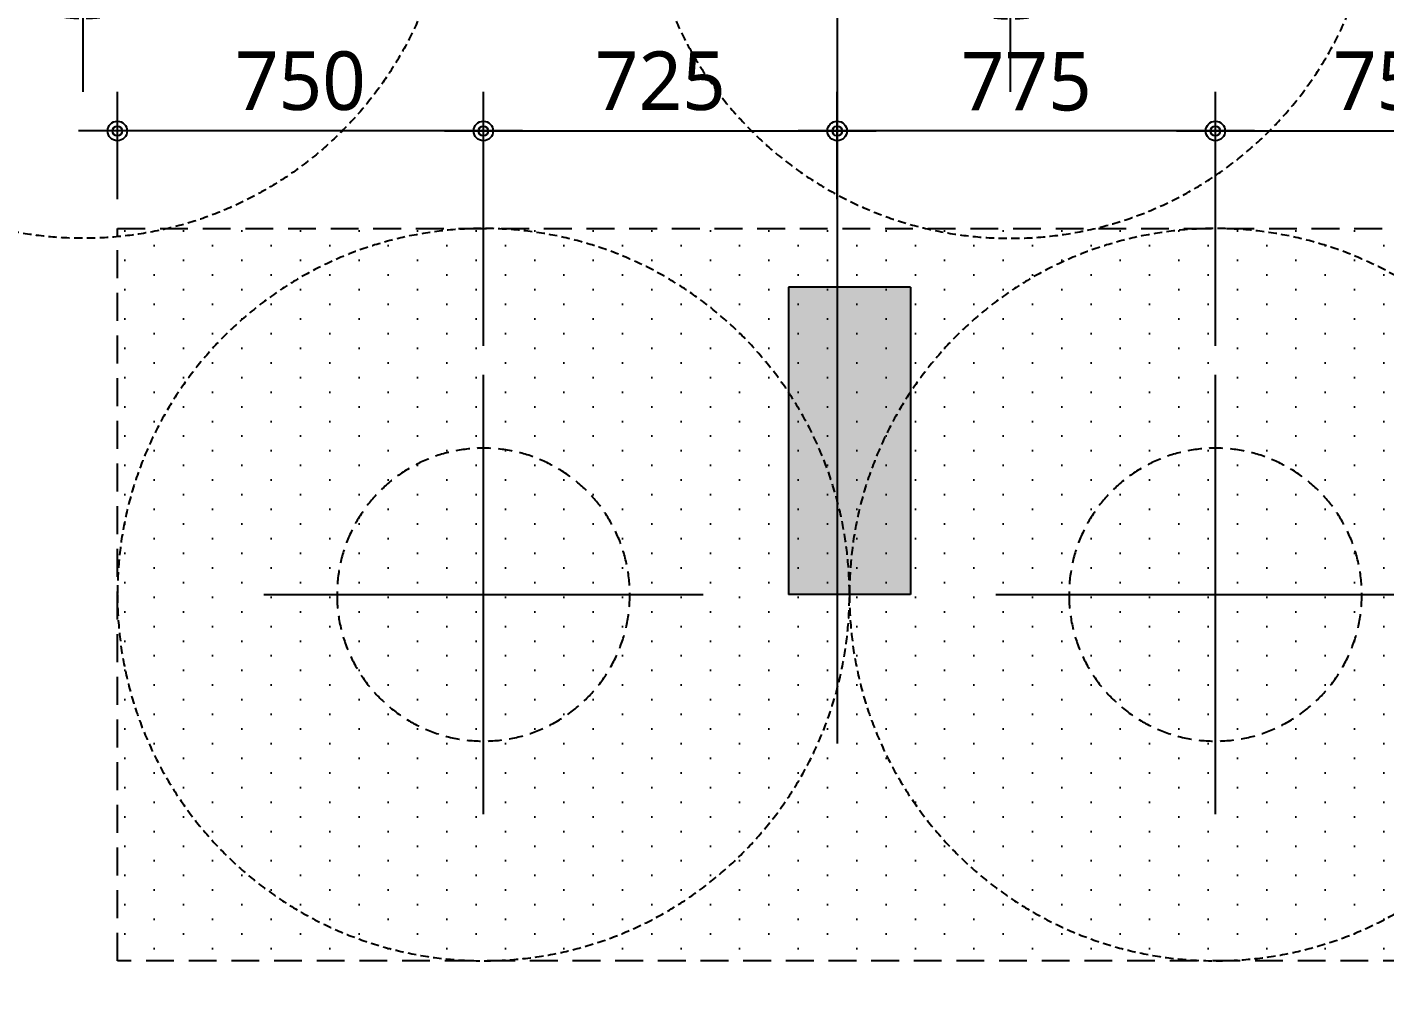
# Model space of a CAD drawing. Header units: millimetres. Extents: x 317501 to 814054, y -400799 to -14117.
# Drawn here: x 734254 to 737036, y -47772 to -45810 of the extents above; entities that cross this region are included whole.
import ezdxf
from ezdxf.xclip import XClip

# ---------------------------------------------------------------- set-up
doc = ezdxf.new("R2010")
doc.units = ezdxf.units.MM
doc.header["$LTSCALE"] = 38
doc.header["$XCLIPFRAME"] = 0
doc.linetypes.add('XS-기초$0$CEN', pattern=[62, 60, -1, 0, -1])
doc.linetypes.add('XS-기초$0$HID', pattern=[2.3, 1.5, -0.8])
doc.layers.get('Defpoints').update_dxf_attribs({"color": 145})
for name, color, linetype in [('DIM', 7, 'Continuous'), ('DOT', 3, 'Continuous'), ('XS-기초$0$252', 252, 'Continuous'), ('XS-기초$0$CEN', 1, 'XS-기초$0$CEN'), ('XS-기초$0$PILE', 3, 'XS-기초$0$HID'), ('XS-기초$0$WALL', 11, 'Continuous'), ('XS-기초$0$보강구간', 6, 'XS-기초$0$HID')]:
    doc.layers.add(name, color=color, linetype=linetype)
doc.layers.add('XS-기초$0$DEFPOINT', color=144, linetype='Continuous', plot=False)
doc.styles.add('맑은고딕', font='malgun.ttf')
doc.dimstyles.new('DIM_40', dxfattribs={"dimscale": 40, "dimtxt": 3, "dimasz": 1, "dimexe": 2, "dimexo": 1.5, "dimgap": 1, "dimtad": 1, "dimdec": 0, "dimzin": 0, "dimdsep": 46, "dimtxsty": '맑은고딕', "dimblk1": 'DIMDOT', "dimblk2": 'DIMDOT', "dimsah": 1, "dimcen": 0.09, "dimdle": 2, "dimclrd": 7, "dimclre": 7, "dimclrt": 6, "dimadec": 0, "dimazin": 0, "dimtfac": 1, "dimtdec": 0, "dimtix": 1, "dimtmove": 2, "dimatfit": 3, "dimldrblk": 'DIMDOT', "dimfxl": 0, "dimtolj": 1, "dimtzin": 0, "dimarcsym": 0})

# ---------------------------------------------------------------- blocks, each defined once
blk = doc.blocks.new('XS-기초$0$PILE-600')
at = {"layer": 'XS-기초$0$DEFPOINT', "color": 173, "linetype": 'XS-기초$0$HID', "ltscale": 0.3}
blk.add_circle((0, 0), 750, dxfattribs=at)
at = {"layer": 'XS-기초$0$PILE', "linetype": 'Continuous'}
for p, q in [((0, -450), (0, 450)), ((-450, 0), (450, 0))]:
    blk.add_line(p, q, dxfattribs=at)
at = {"layer": 'XS-기초$0$PILE', "ltscale": 0.5}
blk.add_circle((0, 0), 300, dxfattribs=at)
blk = doc.blocks.new('XS-기초$0$A$C762E058C')
at = {"layer": 'XS-기초$0$252'}
h = blk.add_hatch(color=256, dxfattribs=at)
h.dxf.hatch_style = 1
h.paths.add_polyline_path([(68150, -15900), (68150, -15100), (67650, -15100), (67650, -15900)])
h.paths.add_polyline_path([(60300, -15900), (60300, -15100), (59800, -15100), (59800, -15900)])
h.paths.add_polyline_path([(57590, -15900), (57340, -15900), (57340, -13415), (58140, -13415), (58140, -14615), (57590, -14615)])
h.paths.add_polyline_path([(58140, -12170), (58140, -10970), (57590, -10970), (57590, -8335), (58140, -8335), (58140, -6475), (57340, -6475), (57340, -12170)])
h.paths.add_polyline_path([(64580, -14615), (63780, -14615), (63780, -13415), (64580, -13415)])
h.paths.add_polyline_path([(68050, -13615), (67800, -13615), (67800, -12080), (68050, -12080)])
h.paths.add_polyline_path([(64580, -12170), (63780, -12170), (63780, -10970), (64580, -10970)])
h.paths.add_polyline_path([(70980, -12170), (70480, -12170), (70480, -10970), (71280, -10970), (71280, -15900), (70980, -15900), (70980, -14615), (70480, -14615), (70480, -13415), (70980, -13415)])
h.paths.add_polyline_path([(60310, -13615), (60560, -13615), (60560, -12080), (60310, -12080)])
h.paths.add_polyline_path([(50800, -12170), (50800, -10970), (50000, -10970), (50000, -12170)])
h.paths.add_polyline_path([(50800, -14615), (50800, -13415), (50000, -13415), (50000, -14615)])
h.paths.add_polyline_path([(46830, -13615), (47080, -13615), (47080, -12080), (46830, -12080)])
h.paths.add_polyline_path([(52175, -6475), (52175, -8335), (49225, -8335), (49225, -6475), (49925, -6475), (49925, -7635), (50700, -7635), (51475, -7635), (51475, -6475)])
h.paths.add_polyline_path([(63405, -6475), (63405, -7635), (64180, -7635), (64955, -7635), (64955, -6475), (65655, -6475), (65655, -8335), (62705, -8335), (62705, -6475)])
h.paths.add_polyline_path([(54570, -13615), (54320, -13615), (54320, -12080), (54570, -12080)])
h.paths.add_polyline_path([(62555, -4685), (62055, -4685), (62055, -2075), (61155, -2075), (61155, -2375), (61755, -2375), (61755, -4675), (56855, -4675), (56855, -2375), (57455, -2375), (57455, -2075), (56555, -2075), (56555, -4675), (54205, -4675), (54205, -4975), (61755, -4975), (61755, -5185), (62555, -5185)])
h.paths.add_polyline_path([(59965, -2075), (59965, -2375), (58645, -2375), (58645, -2075)], flags=17)
h.paths.add_polyline_path([(67650, -5185), (68450, -5185), (68450, -4685), (67650, -4685)])
h.paths.add_polyline_path([(80600, -5275), (80600, -4475), (80100, -4475), (80100, -5275)])
h.paths.add_polyline_path([(48285, -215), (48285, -340), (48285, -465), (51055, -465), (51055, -1885), (52105, -1885), (52105, -2375), (52405, -2375), (52405, -1585), (51355, -1585), (51355, -340), (51355, 905), (52405, 905), (52405, 1695), (52105, 1695), (52105, 1205), (51055, 1205), (51055, -215)])
h.paths.add_polyline_path([(48285, 7825), (48285, 7700), (48285, 7575), (51055, 7575), (51055, 6155), (52105, 6155), (52105, 5665), (52405, 5665), (52405, 6455), (51355, 6455), (51355, 7700), (51355, 8945), (52405, 8945), (52405, 9735), (52105, 9735), (52105, 9245), (51055, 9245), (51055, 7825)])
h.paths.add_polyline_path([(51405, 14290), (51405, 14540), (50775, 14540), (50775, 14290)])
h.paths.add_polyline_path([(52105, 13685), (52105, 14485), (52405, 14485), (52405, 13685)])
h.paths.add_polyline_path([(44765, 14270), (45065, 14270), (45065, 14670), (44765, 14670)])
h.paths.add_polyline_path([(45765, 14290), (45765, 14540), (47000, 14540), (47000, 14290)])
h.paths.add_polyline_path([(44765, 21250), (45065, 21250), (45065, 20850), (44765, 20850)])
h.paths.add_polyline_path([(45765, 21230), (45765, 20980), (47000, 20980), (47000, 21230)])
h.paths.add_polyline_path([(51405, 21230), (51405, 20980), (50775, 20980), (50775, 21230)])
h.paths.add_polyline_path([(52105, 21835), (52105, 21035), (52405, 21035), (52405, 21835)])
blk = doc.blocks.new('XS-기초')
at = {"layer": 'XS-기초$0$CEN'}
blk.add_line((170715, 212740), (168780, 212740), dxfattribs=at)
at = {"layer": 'XS-기초$0$WALL'}
for p, q in [((169715, 212840), (169085, 212840)), ((169085, 212590), (169085, 212840)), ((169715, 212590), (169715, 212840)), ((169715, 212590), (169085, 212590))]:
    blk.add_line(p, q, dxfattribs=at)
at = {"layer": 'XS-기초$0$보강구간'}
blk.add_lwpolyline([(169835, 214215), (169835, 211215), (168335, 211215), (168335, 214215)], close=True, dxfattribs=at)
at = {"layer": 'XS-기초$0$252'}
blk.add_blockref('XS-기초$0$A$C762E058C', (118310, 198300), dxfattribs=at)
at = {"layer": 'XS-기초$0$PILE'}
blk.add_blockref('XS-기초$0$PILE-600', (170565, 214285), dxfattribs=at)
at = {"layer": 'XS-기초$0$PILE', "xscale": -1, "rotation": 180}
for p in [(169085, 213465), (170565, 212385), (169085, 211965)]:
    blk.add_blockref('XS-기초$0$PILE-600', p, dxfattribs=at)
blk = doc.blocks.new('DIMDOT')
at = {"layer": 'DIM', "linetype": 'Continuous'}
blk.add_line((-2, 0), (2, 0), dxfattribs=at)
for radius in [0.5, 0.25]:
    blk.add_circle((0, 0), radius, dxfattribs=at)
blk = doc.blocks.new('*D274')
at = {"layer": 'Defpoints', "color": 0, "linetype": 'Continuous', "transparency": 16777216}
for p in [(737438.9, -46022.5), (737438.9, -46222.5), (736688.9, -46522.5)]:
    blk.add_point(p, dxfattribs=at)
at = {"layer": 'DIM', "color": 7, "linetype": 'Continuous', "lineweight": -2, "transparency": 16777216}
for p, q in [((736688.9, -46462.5), (736688.9, -45942.5)), ((737438.9, -46162.5), (737438.9, -45942.5)), ((736728.9, -46022.5), (737398.9, -46022.5))]:
    blk.add_line(p, q, dxfattribs=at)
at = {"layer": 'DIM', "color": 7, "linetype": 'Continuous', "lineweight": -2, "transparency": 16777216, "xscale": 40, "yscale": 40, "zscale": 40, "rotation": 180}
blk.add_blockref('DIMDOT', (736688.9, -46022.5), dxfattribs=at)
at = {"layer": 'DIM', "color": 7, "linetype": 'Continuous', "lineweight": -2, "transparency": 16777216, "xscale": 40, "yscale": 40, "zscale": 40}
blk.add_blockref('DIMDOT', (737438.9, -46022.5), dxfattribs=at)
at = {"layer": 'DIM', "color": 6, "linetype": 'Continuous', "transparency": 16777216, "insert": (737063.9, -45920.5), "char_height": 120, "attachment_point": 5, "style": '맑은고딕'}
blk.add_mtext('\\A1;750', dxfattribs=at)
blk = doc.blocks.new('*D275')
at = {"layer": 'Defpoints', "color": 0, "linetype": 'Continuous', "transparency": 16777216}
for p in [(735913.9, -46022.5), (735913.9, -46222.5), (736688.9, -46522.5)]:
    blk.add_point(p, dxfattribs=at)
at = {"layer": 'DIM', "color": 7, "linetype": 'Continuous', "lineweight": -2, "transparency": 16777216}
for p, q in [((735913.9, -46162.5), (735913.9, -45942.5)), ((736688.9, -46462.5), (736688.9, -45942.5)), ((736648.9, -46022.5), (735953.9, -46022.5))]:
    blk.add_line(p, q, dxfattribs=at)
at = {"layer": 'DIM', "color": 7, "linetype": 'Continuous', "lineweight": -2, "transparency": 16777216, "xscale": 40, "yscale": 40, "zscale": 40, "rotation": 180}
blk.add_blockref('DIMDOT', (735913.9, -46022.5), dxfattribs=at)
at = {"layer": 'DIM', "color": 7, "linetype": 'Continuous', "lineweight": -2, "transparency": 16777216, "xscale": 40, "yscale": 40, "zscale": 40}
blk.add_blockref('DIMDOT', (736688.9, -46022.5), dxfattribs=at)
at = {"layer": 'DIM', "color": 6, "linetype": 'Continuous', "transparency": 16777216, "insert": (736301.4, -45921.5), "char_height": 120, "attachment_point": 5, "style": '맑은고딕'}
blk.add_mtext('\\A1;775', dxfattribs=at)
blk = doc.blocks.new('*D276')
at = {"layer": 'Defpoints', "color": 0, "linetype": 'Continuous', "transparency": 16777216}
for p in [(734438.9, -46022.5), (734438.9, -46222.5), (735188.9, -46522.5)]:
    blk.add_point(p, dxfattribs=at)
at = {"layer": 'DIM', "color": 7, "linetype": 'Continuous', "lineweight": -2, "transparency": 16777216}
for p, q in [((734438.9, -46162.5), (734438.9, -45942.5)), ((735188.9, -46462.5), (735188.9, -45942.5)), ((735148.9, -46022.5), (734478.9, -46022.5))]:
    blk.add_line(p, q, dxfattribs=at)
at = {"layer": 'DIM', "color": 7, "linetype": 'Continuous', "lineweight": -2, "transparency": 16777216, "xscale": 40, "yscale": 40, "zscale": 40, "rotation": 180}
blk.add_blockref('DIMDOT', (734438.9, -46022.5), dxfattribs=at)
at = {"layer": 'DIM', "color": 7, "linetype": 'Continuous', "lineweight": -2, "transparency": 16777216, "xscale": 40, "yscale": 40, "zscale": 40}
blk.add_blockref('DIMDOT', (735188.9, -46022.5), dxfattribs=at)
at = {"layer": 'DIM', "color": 6, "linetype": 'Continuous', "transparency": 16777216, "insert": (734813.9, -45920.5), "char_height": 120, "attachment_point": 5, "style": '맑은고딕'}
blk.add_mtext('\\A1;750', dxfattribs=at)
blk = doc.blocks.new('*D277')
at = {"layer": 'Defpoints', "color": 0, "linetype": 'Continuous', "transparency": 16777216}
for p in [(735913.9, -46022.5), (735913.9, -46222.5), (735188.9, -46522.5)]:
    blk.add_point(p, dxfattribs=at)
at = {"layer": 'DIM', "color": 7, "linetype": 'Continuous', "lineweight": -2, "transparency": 16777216}
for p, q in [((735188.9, -46462.5), (735188.9, -45942.5)), ((735913.9, -46162.5), (735913.9, -45942.5)), ((735228.9, -46022.5), (735873.9, -46022.5))]:
    blk.add_line(p, q, dxfattribs=at)
at = {"layer": 'DIM', "color": 7, "linetype": 'Continuous', "lineweight": -2, "transparency": 16777216, "xscale": 40, "yscale": 40, "zscale": 40, "rotation": 180}
blk.add_blockref('DIMDOT', (735188.9, -46022.5), dxfattribs=at)
at = {"layer": 'DIM', "color": 7, "linetype": 'Continuous', "lineweight": -2, "transparency": 16777216, "xscale": 40, "yscale": 40, "zscale": 40}
blk.add_blockref('DIMDOT', (735913.9, -46022.5), dxfattribs=at)
at = {"layer": 'DIM', "color": 6, "linetype": 'Continuous', "transparency": 16777216, "insert": (735551.4, -45920.5), "char_height": 120, "attachment_point": 5, "style": '맑은고딕'}
blk.add_mtext('\\A1;725', dxfattribs=at)

msp = doc.modelspace()

# ---------------------------------------------------------------- hatches: boundary and pattern name
at = {"layer": 'DOT'}
h = msp.add_hatch(dxfattribs=at)
h.set_pattern_fill('DOTS', color=256, scale=60, angle=-90, style=0)
h.set_pattern_definition([(270, (571253.93, -276087.5), (60, -30), [0, -60])])
h.paths.add_polyline_path([(737438.9, -47722.5), (734438.9, -47722.5), (734438.9, -46222.5), (737438.9, -46222.5)])

# ---------------------------------------------------------------- block references
ref = msp.add_blockref('XS-기초', (948653.9, -216057.5), dxfattribs=dict(rotation=89.99999999999909))
XClip(ref).set_block_clipping_path([(160289.9999999976, 191975.0000000133), (182714.9999999962, 224100.000000005)])

# ---------------------------------------------------------------- dimensions: what is measured, and where the dimension line sits
at = {"layer": 'DIM', "linetype": 'Continuous'}
for base, p1, p2, picture, middle in [((734438.9, -46022.5), (735188.9, -46522.5), (734438.9, -46222.5), '*D276', (734813.9, -45920.5)), ((735913.9, -46022.5), (736688.9, -46522.5), (735913.9, -46222.5), '*D275', (736301.4, -45921.5))]:
    dim = msp.add_linear_dim(base=base, p1=p1, p2=p2, angle=180, dimstyle='DIM_40', override={"dimtix": 1, "dimatfit": 3}, dxfattribs=at)
    dim.commit()
    dim.dimension.update_dxf_attribs({"geometry": picture, "text_midpoint": middle})
for base, p1, p2, picture, middle in [((735913.9, -46022.5), (735188.9, -46522.5), (735913.9, -46222.5), '*D277', (735551.4, -45920.5)), ((737438.9, -46022.5), (736688.9, -46522.5), (737438.9, -46222.5), '*D274', (737063.9, -45920.5))]:
    dim = msp.add_linear_dim(base=base, p1=p1, p2=p2, dimstyle='DIM_40', override={"dimtix": 1, "dimatfit": 3}, dxfattribs=at)
    dim.commit()
    dim.dimension.update_dxf_attribs({"geometry": picture, "text_midpoint": middle})

doc.saveas('drawing.dxf')
